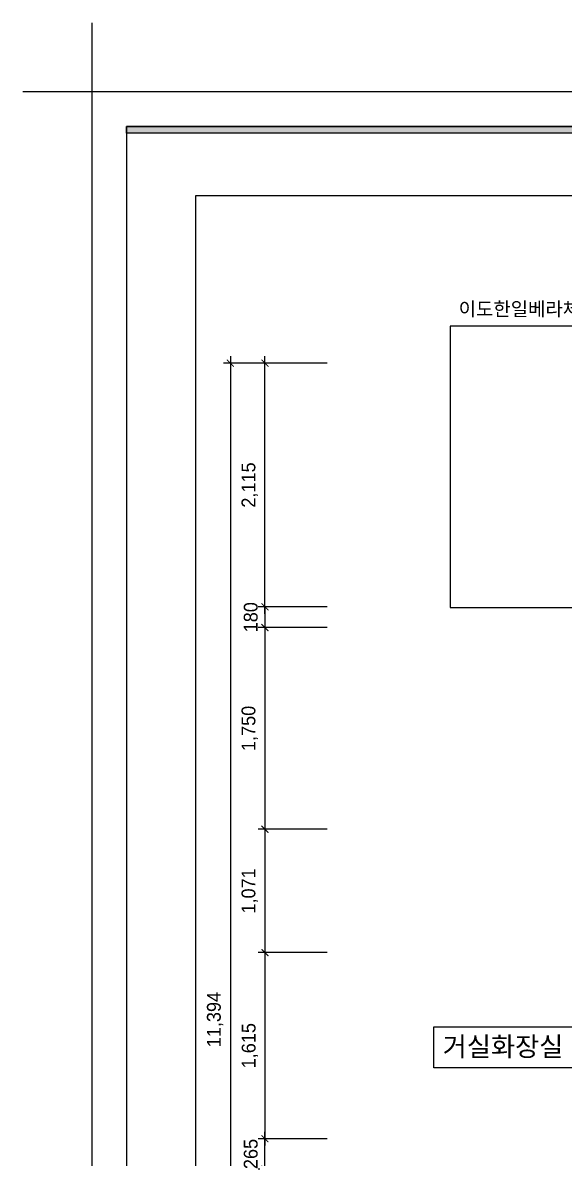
# Model space of a CAD drawing. Header units: millimetres. Extents: x 204923 to 257123, y 77248 to 107783.
# Drawn here: x 204923 to 209618, y 97928 to 107783 of the extents above; entities that cross this region are included whole.
import ezdxf
from ezdxf.enums import TextEntityAlignment as Align

# ---------------------------------------------------------------- set-up
doc = ezdxf.new("R2010")
doc.units = ezdxf.units.MM
doc.header["$LTSCALE"] = 30
doc.header["$PDMODE"] = 3
doc.layers.get('DEFPOINTS').update_dxf_attribs({"color": 248})
for name, color, linetype in [('0-ELC TEXT', 7, 'Continuous'), ('03-TEXT', 3, 'Continuous'), ('07-DIM WAL', 5, 'Continuous'), ('F-SYM', 7, 'Continuous'), ('FORM(YOURNAME)-11', 1, 'Continuous')]:
    doc.layers.add(name, color=color, linetype=linetype)
doc.styles.add('HY 울릉도 L', font='')
doc.styles.add('YOURNAME', font='HY울릉도M.TTF')
doc.styles.add('코레일둥고', font='Korail_Round_Gothic_Medium.ttf')
doc.styles.get('HY 울릉도 L').set_extended_font_data('HY울릉도L')
doc.dimstyles.new('60', dxfattribs={"dimscale": 60, "dimtxt": 2, "dimasz": 1, "dimexe": 1, "dimexo": 1, "dimgap": 1, "dimtad": 1, "dimdec": 0, "dimrnd": 0.05, "dimdsep": 46, "dimlunit": 6, "dimtxsty": 'HY 울릉도 L', "dimblk": 'ARCHTICK', "dimcen": 2.5, "dimdle": 1, "dimclrd": 133, "dimclre": 133, "dimclrt": 30, "dimadec": 0, "dimazin": 0, "dimtfac": 1, "dimtdec": 0, "dimtix": 1, "dimtmove": 2, "dimatfit": 3, "dimldrblk": 'ARCHTICK', "dimfxl": 1, "dimlwd": -1, "dimlwe": -1, "dimarcsym": 0})

# ---------------------------------------------------------------- blocks, each defined once
blk = doc.blocks.new('FORM-PLAN')
at = {"layer": 'FORM(YOURNAME)-11'}
h = blk.add_hatch(color=256, dxfattribs=at)
h.dxf.hatch_style = 1
h.paths.add_polyline_path([(-71444, 55115), (10556, 55115), (10556, 54915), (-71444, 54915)])
h.paths.add_polyline_path([(-71444, -2085), (10556, -2085), (10556, -2285), (-71444, -2285)])
at = {"layer": 'DEFPOINTS', "color": 1}
blk.add_lwpolyline([(-72444, 58115), (-72444, 56115), (-74444, 56115)], dxfattribs=at)
at = {"layer": 'DEFPOINTS', "color": 158}
for points in [[(-71444, -2285), (10556, -2285), (10556, 55115), (-71444, 55115)], [(-69444, 53115), (-64, 53115), (-64, 1215), (-69444, 1215)]]:
    blk.add_lwpolyline(points, close=True, dxfattribs=at)
at = {"layer": 'FORM(YOURNAME)-11', "color": 250}
blk.add_lwpolyline([(-72444, -3285), (11556, -3285), (11556, 56115), (-72444, 56115)], close=True, dxfattribs=at)
at = {"layer": 'FORM(YOURNAME)-11'}
blk.add_lwpolyline([(-71444, 55115), (10556, 55115), (10556, 54915), (-71444, 54915)], close=True, dxfattribs=at)
at = {"layer": 'FORM(YOURNAME)-11', "color": 3, "style": 'YOURNAME'}
for tag, height, p in [('1', 450, (9905, 18188)), ('2', 450, (9905, 17544)), ('3', 450, (9905, 16257)), ('4', 450, (9905, 14326)), ('5', 515, (9905, 12009)), ('6', 515, (9905, 9757)), ('7', 515, (9905, 7504)), ('8', 515, (9905, 5252)), ('9', 515, (9905, 2999)), ('10', 515, (5655, 811)), ('11', 515, (9905, 747)), ('12', 515, (5655, -1441)), ('13', 515, (9905, -1441))]:
    blk.add_attdef(tag, text='', height=height, dxfattribs=at).set_placement(p, align=Align.MIDDLE_RIGHT)
blk = doc.blocks.new('_ArchTick')
at = {"color": 0, "linetype": 'ByBlock', "const_width": 0.15}
blk.add_lwpolyline([(-0.5, -0.5), (0.5, 0.5)], dxfattribs=at)
blk = doc.blocks.new('*D172')
at = {"layer": '07-DIM WAL', "color": 133}
for p, q in [((207022.6, 99772.4), (207022.6, 98037.4)), ((207562.6, 99712.4), (206962.6, 99712.4)), ((207562.6, 98097.4), (206962.6, 98097.4))]:
    blk.add_line(p, q, dxfattribs=at)
at = {"layer": 'DEFPOINTS', "color": 0}
for p in [(207622.6, 99712.4), (207022.6, 98097.4), (207622.6, 98097.4)]:
    blk.add_point(p, dxfattribs=at)
at = {"layer": '07-DIM WAL', "color": 133, "xscale": 60, "yscale": 60, "zscale": 60}
for p, rotation in [((207022.6, 99712.4), 90), ((207022.6, 98097.4), 270)]:
    blk.add_blockref('_ArchTick', p, dxfattribs=dict(at, rotation=rotation))
at = {"layer": '07-DIM WAL', "color": 30, "insert": (206892, 98904.9), "char_height": 120, "attachment_point": 5, "rotation": 90, "style": 'HY 울릉도 L'}
blk.add_mtext('1,615', dxfattribs=at)
blk = doc.blocks.new('*D181')
at = {"layer": '07-DIM WAL', "color": 133}
for p, q in [((206722.6, 104888.4), (206722.6, 93374.4)), ((207562.6, 104828.4), (206662.6, 104828.4)), ((207562.6, 93434.4), (206662.6, 93434.4))]:
    blk.add_line(p, q, dxfattribs=at)
at = {"layer": 'DEFPOINTS', "color": 0}
for p in [(207622.6, 104828.4), (206722.6, 93434.4), (207622.6, 93434.4)]:
    blk.add_point(p, dxfattribs=at)
at = {"layer": '07-DIM WAL', "color": 133, "xscale": 60, "yscale": 60, "zscale": 60}
for p, rotation in [((206722.6, 104828.4), 90), ((206722.6, 93434.4), 270)]:
    blk.add_blockref('_ArchTick', p, dxfattribs=dict(at, rotation=rotation))
at = {"layer": '07-DIM WAL', "color": 30, "insert": (206590.6, 99131.4), "char_height": 120, "attachment_point": 5, "rotation": 90, "style": 'HY 울릉도 L'}
blk.add_mtext('11,394', dxfattribs=at)
blk = doc.blocks.new('*D183')
at = {"layer": '07-DIM WAL', "color": 133}
for p, q in [((207562.6, 98097.4), (206962.6, 98097.4)), ((207022.6, 98097.4), (207022.6, 98157.4)), ((207022.6, 97832.4), (207022.6, 98097.4)), ((207562.6, 97832.4), (206962.6, 97832.4)), ((207022.6, 97832.4), (207022.6, 97772.4))]:
    blk.add_line(p, q, dxfattribs=at)
at = {"layer": 'DEFPOINTS', "color": 0}
for p in [(207022.6, 98097.4), (207622.6, 98097.4), (207622.6, 97832.4)]:
    blk.add_point(p, dxfattribs=at)
at = {"layer": '07-DIM WAL', "color": 133, "xscale": 60, "yscale": 60, "zscale": 60}
for p, rotation in [((207022.6, 98097.4), 270), ((207022.6, 97832.4), 90)]:
    blk.add_blockref('_ArchTick', p, dxfattribs=dict(at, rotation=rotation))
at = {"layer": '07-DIM WAL', "color": 30, "insert": (206900, 97964.9), "char_height": 120, "attachment_point": 5, "rotation": 90, "style": 'HY 울릉도 L'}
blk.add_mtext('265', dxfattribs=at)
blk = doc.blocks.new('*D200')
at = {"layer": '07-DIM WAL', "color": 133}
for p, q in [((207022.6, 102653.4), (207022.6, 104888.4)), ((207562.6, 104828.4), (206962.6, 104828.4)), ((207562.6, 102713.4), (206962.6, 102713.4))]:
    blk.add_line(p, q, dxfattribs=at)
at = {"layer": 'DEFPOINTS', "color": 0}
for p in [(207022.6, 104828.4), (207622.6, 104828.4), (207622.6, 102713.4)]:
    blk.add_point(p, dxfattribs=at)
at = {"layer": '07-DIM WAL', "color": 133, "xscale": 60, "yscale": 60, "zscale": 60}
for p, rotation in [((207022.6, 104828.4), 90), ((207022.6, 102713.4), 270)]:
    blk.add_blockref('_ArchTick', p, dxfattribs=dict(at, rotation=rotation))
at = {"layer": '07-DIM WAL', "color": 30, "insert": (206890.7, 103770.9), "char_height": 120, "attachment_point": 5, "rotation": 90, "style": 'HY 울릉도 L'}
blk.add_mtext('2,115', dxfattribs=at)
blk = doc.blocks.new('*D201')
at = {"layer": '07-DIM WAL', "color": 133}
for p, q in [((207562.6, 102713.4), (206962.6, 102713.4)), ((207022.6, 102713.4), (207022.6, 102773.4)), ((207022.6, 102713.4), (207022.6, 102533.4)), ((207562.6, 102533.4), (206962.6, 102533.4)), ((207022.6, 102533.4), (207022.6, 102473.4))]:
    blk.add_line(p, q, dxfattribs=at)
at = {"layer": 'DEFPOINTS', "color": 0}
for p in [(207622.6, 102713.4), (207022.6, 102533.4), (207622.6, 102533.4)]:
    blk.add_point(p, dxfattribs=at)
at = {"layer": '07-DIM WAL', "color": 133, "xscale": 60, "yscale": 60, "zscale": 60}
for p, rotation in [((207022.6, 102713.4), 270), ((207022.6, 102533.4), 90)]:
    blk.add_blockref('_ArchTick', p, dxfattribs=dict(at, rotation=rotation))
at = {"layer": '07-DIM WAL', "color": 30, "insert": (206900, 102623.4), "char_height": 120, "attachment_point": 5, "rotation": 90, "style": 'HY 울릉도 L'}
blk.add_mtext('180', dxfattribs=at)
blk = doc.blocks.new('*D202')
at = {"layer": '07-DIM WAL', "color": 133}
for p, q in [((207022.6, 102593.4), (207022.6, 100723.4)), ((207562.6, 102533.4), (206962.6, 102533.4)), ((207562.6, 100783.4), (206962.6, 100783.4))]:
    blk.add_line(p, q, dxfattribs=at)
at = {"layer": 'DEFPOINTS', "color": 0}
for p in [(207622.6, 102533.4), (207022.6, 100783.4), (207622.6, 100783.4)]:
    blk.add_point(p, dxfattribs=at)
at = {"layer": '07-DIM WAL', "color": 133, "xscale": 60, "yscale": 60, "zscale": 60}
for p, rotation in [((207022.6, 102533.4), 90), ((207022.6, 100783.4), 270)]:
    blk.add_blockref('_ArchTick', p, dxfattribs=dict(at, rotation=rotation))
at = {"layer": '07-DIM WAL', "color": 30, "insert": (206890.7, 101658.4), "char_height": 120, "attachment_point": 5, "rotation": 90, "style": 'HY 울릉도 L'}
blk.add_mtext('1,750', dxfattribs=at)
blk = doc.blocks.new('*D203')
at = {"layer": '07-DIM WAL', "color": 133}
for p, q in [((207022.6, 100843.4), (207022.6, 99652.4)), ((207562.6, 100783.4), (206962.6, 100783.4)), ((207562.6, 99712.4), (206962.6, 99712.4))]:
    blk.add_line(p, q, dxfattribs=at)
at = {"layer": 'DEFPOINTS', "color": 0}
for p in [(207622.6, 100783.4), (207022.6, 99712.4), (207622.6, 99712.4)]:
    blk.add_point(p, dxfattribs=at)
at = {"layer": '07-DIM WAL', "color": 133, "xscale": 60, "yscale": 60, "zscale": 60}
for p, rotation in [((207022.6, 100783.4), 90), ((207022.6, 99712.4), 270)]:
    blk.add_blockref('_ArchTick', p, dxfattribs=dict(at, rotation=rotation))
at = {"layer": '07-DIM WAL', "color": 30, "insert": (206890.7, 100247.9), "char_height": 120, "attachment_point": 5, "rotation": 90, "style": 'HY 울릉도 L'}
blk.add_mtext('1,071', dxfattribs=at)

msp = doc.modelspace()

# ---------------------------------------------------------------- linework, layer by layer
at = {"color": 2}
msp.add_lwpolyline([(208627.7, 102708.7), (213207.7, 102708.7), (213207.7, 105148.7), (208627.7, 105148.7)], close=True, dxfattribs=at)
at = {"layer": '0-ELC TEXT'}
msp.add_lwpolyline([(208487.8, 99067.4), (210119.7, 99067.4), (210119.7, 98713.7), (208487.8, 98713.7)], close=True, dxfattribs=at)

# ---------------------------------------------------------------- block references
at = {"layer": 'F-SYM', "xscale": 0.3, "yscale": 0.3, "zscale": 0.3}
msp.add_blockref('FORM-PLAN', (227255.9, 90348.4), dxfattribs=at)

# ---------------------------------------------------------------- texts
at = {"layer": '0-ELC TEXT', "style": '코레일둥고'}
msp.add_text('이도한일베라체 반매립 참고도면', height=120, dxfattribs=at).set_placement((208701.9, 105238.3))
at = {"layer": '03-TEXT', "style": '코레일둥고'}
msp.add_text('거실화장실', height=166.67, dxfattribs=at).set_placement((209086.4, 98814), align=Align.CENTER)

# ---------------------------------------------------------------- dimensions: what is measured, and where the dimension line sits
at = {"layer": '07-DIM WAL'}
for base, p1, p2, picture, middle in [((206722.6, 93434.4), (207622.6, 104828.4), (207622.6, 93434.4), '*D181', (206590.6, 99131.4)), ((207022.6, 104828.4), (207622.6, 102713.4), (207622.6, 104828.4), '*D200', (206890.7, 103770.9)), ((207022.6, 102533.4), (207622.6, 102713.4), (207622.6, 102533.4), '*D201', (206900, 102623.4)), ((207022.6, 100783.4), (207622.6, 102533.4), (207622.6, 100783.4), '*D202', (206890.7, 101658.4)), ((207022.6, 99712.4), (207622.6, 100783.4), (207622.6, 99712.4), '*D203', (206890.7, 100247.9)), ((207022.6, 98097.4), (207622.6, 99712.4), (207622.6, 98097.4), '*D172', (206892, 98904.9)), ((207022.6, 98097.4), (207622.6, 97832.4), (207622.6, 98097.4), '*D183', (206900, 97964.9))]:
    dim = msp.add_linear_dim(base=base, p1=p1, p2=p2, angle=90, dimstyle='60', dxfattribs=at)
    dim.commit()
    dim.dimension.update_dxf_attribs({"geometry": picture, "text_midpoint": middle})

doc.saveas('drawing.dxf')
